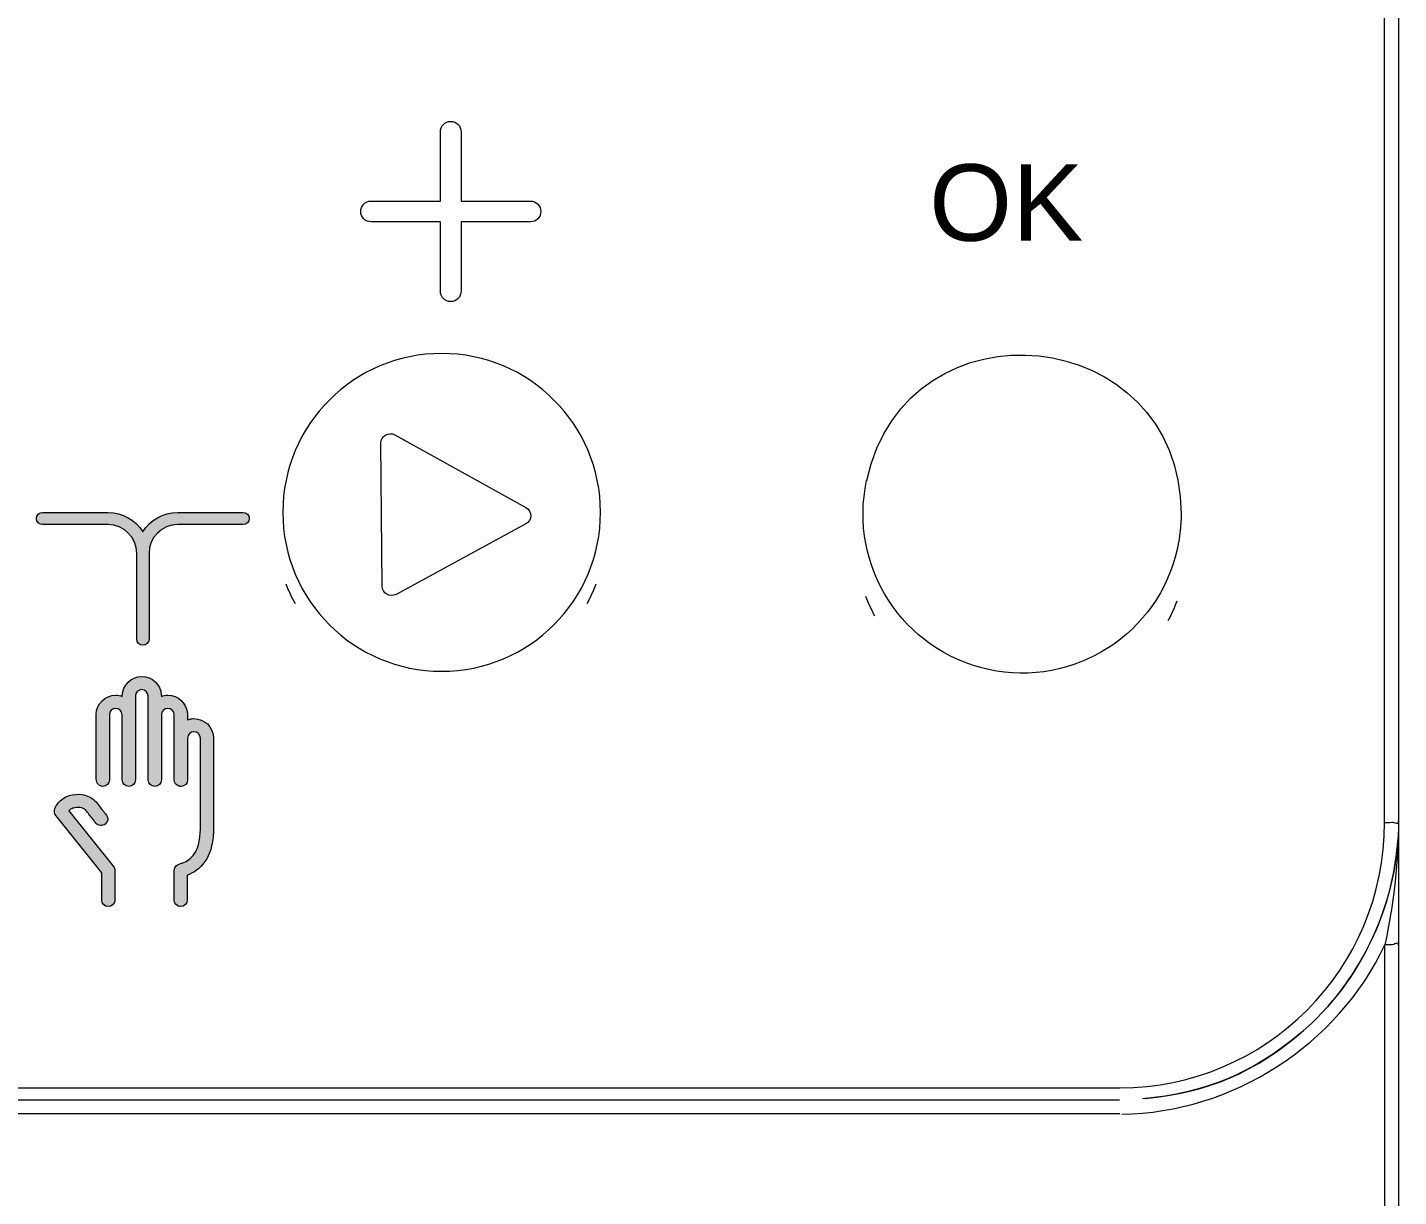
# Model space of a CAD drawing. Header units: millimetres. Extents: x 2820 to 3024, y 1658 to 1957.
# Drawn here: x 2924.59 to 2930.39, y 1875.29 to 1880.22 of the extents above; entities that cross this region are included whole.
import ezdxf

# ---------------------------------------------------------------- set-up
doc = ezdxf.new("R2010")
doc.units = ezdxf.units.MM
doc.layers.add('03_Symbole', color=250, linetype='Continuous', lineweight=15)
doc.layers.add('04_Texte', color=7, linetype='Continuous')
doc.styles.get("Standard").update_dxf_attribs({"font": 'arial.ttf'})

msp = doc.modelspace()

# ---------------------------------------------------------------- hatches: boundary and pattern name
at = {"layer": '03_Symbole'}
h = msp.add_hatch(color=0, dxfattribs=at)
h.dxf.hatch_style = 2
edge = h.paths.add_edge_path()
edge.add_spline(control_points=[(2925.1073, 1878.0023), (2925.1073, 1878.0692), (2925.1618, 1878.1235), (2925.2285, 1878.1235), (2925.2285, 1878.1235), (2925.505, 1878.1235), (2925.505, 1878.1235), (2925.5192, 1878.1235), (2925.5309, 1878.1352), (2925.5309, 1878.1495), (2925.5309, 1878.164), (2925.5192, 1878.1755), (2925.505, 1878.1755), (2925.505, 1878.1755), (2925.2285, 1878.1755), (2925.2285, 1878.1755), (2925.1666, 1878.1755), (2925.1119, 1878.1427), (2925.0813, 1878.0934), (2925.0508, 1878.1427), (2924.9961, 1878.1755), (2924.9341, 1878.1755), (2924.9341, 1878.1755), (2924.6578, 1878.1755), (2924.6578, 1878.1755), (2924.6435, 1878.1755), (2924.6319, 1878.164), (2924.6319, 1878.1495), (2924.6319, 1878.1352), (2924.6435, 1878.1235), (2924.6578, 1878.1235), (2924.6578, 1878.1235), (2924.9341, 1878.1235), (2924.9341, 1878.1235), (2925.0009, 1878.1235), (2925.0553, 1878.0692), (2925.0553, 1878.0023), (2925.0553, 1878.0023), (2925.0553, 1877.6403), (2925.0553, 1877.6403), (2925.0553, 1877.626), (2925.067, 1877.6143), (2925.0813, 1877.6143), (2925.0956, 1877.6143), (2925.1073, 1877.626), (2925.1073, 1877.6403), (2925.1073, 1877.6403), (2925.1073, 1878.0023), (2925.1073, 1878.0023)], knot_values=[0, 0, 0, 0, 1, 1, 1, 2, 2, 2, 3, 3, 3, 4, 4, 4, 5, 5, 5, 6, 6, 6, 7, 7, 7, 8, 8, 8, 9, 9, 9, 10, 10, 10, 11, 11, 11, 12, 12, 12, 13, 13, 13, 14, 14, 14, 15, 15, 15, 16, 16, 16, 16], degree=3, periodic=0)
h = msp.add_hatch(color=0, dxfattribs=at)
h.dxf.hatch_style = 2
edge = h.paths.add_edge_path()
edge.add_spline(control_points=[(2925.3803, 1876.9237), (2925.3803, 1876.9237), (2925.3803, 1876.9237), (2925.3803, 1876.9237), (2925.3803, 1876.9237), (2925.3803, 1877.2222), (2925.3803, 1877.2222), (2925.3803, 1877.2238), (2925.3801, 1877.2254), (2925.3798, 1877.227), (2925.3771, 1877.27), (2925.341, 1877.3043), (2925.2973, 1877.3043), (2925.2875, 1877.3043), (2925.2784, 1877.3023), (2925.2696, 1877.2991), (2925.2696, 1877.2991), (2925.2696, 1877.3213), (2925.2696, 1877.3213), (2925.2696, 1877.3229), (2925.2695, 1877.3244), (2925.2692, 1877.3259), (2925.2664, 1877.369), (2925.2304, 1877.4033), (2925.1867, 1877.4033), (2925.1773, 1877.4033), (2925.1683, 1877.4014), (2925.1597, 1877.3984), (2925.1597, 1877.3984), (2925.1597, 1877.4002), (2925.1597, 1877.4002), (2925.1597, 1877.4018), (2925.1596, 1877.4034), (2925.1593, 1877.405), (2925.1565, 1877.448), (2925.1205, 1877.4823), (2925.0769, 1877.4823), (2925.0318, 1877.4823), (2924.9947, 1877.4456), (2924.9942, 1877.4005), (2924.9942, 1877.4005), (2924.9942, 1877.4002), (2924.9942, 1877.4002), (2924.9942, 1877.4002), (2924.9942, 1877.3984), (2924.9942, 1877.3984), (2924.9856, 1877.4014), (2924.9765, 1877.4033), (2924.9669, 1877.4033), (2924.9219, 1877.4033), (2924.8848, 1877.3667), (2924.8843, 1877.3217), (2924.8843, 1877.3217), (2924.8843, 1877.3213), (2924.8843, 1877.3213), (2924.8843, 1877.3213), (2924.8843, 1877.0487), (2924.8843, 1877.0487), (2924.8843, 1877.0183), (2924.9108, 1877.0179), (2924.9121, 1877.0179), (2924.9274, 1877.0179), (2924.9399, 1877.0303), (2924.9399, 1877.0457), (2924.9399, 1877.0457), (2924.9399, 1877.0459), (2924.9399, 1877.0459), (2924.9399, 1877.0459), (2924.9399, 1877.3211), (2924.9399, 1877.3211), (2924.9401, 1877.3358), (2924.9523, 1877.3477), (2924.9669, 1877.3477), (2924.9816, 1877.3477), (2924.9938, 1877.3358), (2924.9939, 1877.3209), (2924.9939, 1877.3199), (2924.994, 1877.3189), (2924.9942, 1877.3179), (2924.9942, 1877.3179), (2924.9942, 1877.0962), (2924.9942, 1877.0962), (2924.9942, 1877.0962), (2924.9942, 1877.0457), (2924.9942, 1877.0457), (2924.9942, 1877.0303), (2925.0066, 1877.0179), (2925.022, 1877.0179), (2925.0373, 1877.0179), (2925.0498, 1877.0303), (2925.0498, 1877.0457), (2925.0498, 1877.0457), (2925.0498, 1877.0675), (2925.0498, 1877.0675), (2925.0498, 1877.0675), (2925.0498, 1877.0676), (2925.0498, 1877.0676), (2925.0498, 1877.0676), (2925.0498, 1877.0678), (2925.0498, 1877.0678), (2925.0498, 1877.0678), (2925.0498, 1877.4), (2925.0498, 1877.4), (2925.05, 1877.4147), (2925.0621, 1877.4267), (2925.0769, 1877.4267), (2925.0916, 1877.4267), (2925.1036, 1877.4146), (2925.1038, 1877.3999), (2925.1038, 1877.3988), (2925.1039, 1877.3978), (2925.104, 1877.3965), (2925.104, 1877.3965), (2925.104, 1877.3217), (2925.104, 1877.3217), (2925.104, 1877.3217), (2925.104, 1877.3213), (2925.104, 1877.3213), (2925.104, 1877.3213), (2925.104, 1877.2524), (2925.104, 1877.2524), (2925.104, 1877.2524), (2925.104, 1877.0676), (2925.104, 1877.0676), (2925.104, 1877.0676), (2925.1042, 1877.0676), (2925.1042, 1877.0675), (2925.1042, 1877.0675), (2925.1042, 1877.0457), (2925.1042, 1877.0457), (2925.1042, 1877.0303), (2925.1165, 1877.0179), (2925.1319, 1877.0179), (2925.1473, 1877.0179), (2925.1598, 1877.0303), (2925.1598, 1877.0457), (2925.1598, 1877.0457), (2925.1597, 1877.2981), (2925.1597, 1877.2981), (2925.1597, 1877.2981), (2925.1597, 1877.3212), (2925.1597, 1877.3212), (2925.16, 1877.3358), (2925.1721, 1877.3477), (2925.1867, 1877.3477), (2925.2014, 1877.3477), (2925.2135, 1877.3358), (2925.2137, 1877.3209), (2925.2137, 1877.3199), (2925.2138, 1877.3188), (2925.2139, 1877.3177), (2925.2139, 1877.3177), (2925.2139, 1877.0457), (2925.2139, 1877.0457), (2925.2139, 1877.0334), (2925.2222, 1877.0233), (2925.2332, 1877.0197), (2925.2346, 1877.0192), (2925.2358, 1877.0191), (2925.2373, 1877.0189), (2925.2388, 1877.0186), (2925.2401, 1877.0179), (2925.2418, 1877.0179), (2925.2419, 1877.0179), (2925.242, 1877.018), (2925.2421, 1877.018), (2925.2423, 1877.018), (2925.2425, 1877.0179), (2925.2426, 1877.0179), (2925.2578, 1877.0179), (2925.2703, 1877.0303), (2925.2703, 1877.0457), (2925.2703, 1877.0457), (2925.2703, 1877.046), (2925.2703, 1877.046), (2925.2703, 1877.046), (2925.2703, 1877.222), (2925.2703, 1877.222), (2925.2705, 1877.2367), (2925.2826, 1877.2487), (2925.2973, 1877.2487), (2925.3121, 1877.2487), (2925.3242, 1877.2366), (2925.3244, 1877.2219), (2925.3244, 1877.2208), (2925.3245, 1877.2197), (2925.3246, 1877.2186), (2925.3246, 1877.2186), (2925.3246, 1876.9237), (2925.3246, 1876.9237), (2925.3246, 1876.9237), (2925.3246, 1876.8941), (2925.3246, 1876.8941), (2925.3247, 1876.8759), (2925.3247, 1876.8572), (2925.3246, 1876.8389), (2925.3245, 1876.8206), (2925.3219, 1876.7999), (2925.3174, 1876.7789), (2925.3112, 1876.7504), (2925.2989, 1876.7283), (2925.2806, 1876.713), (2925.2738, 1876.7073), (2925.2659, 1876.7023), (2925.2572, 1876.6981), (2925.2558, 1876.6976), (2925.2531, 1876.6967), (2925.2502, 1876.6956), (2925.246, 1876.6941), (2925.2412, 1876.6923), (2925.2375, 1876.6909), (2925.2303, 1876.6882), (2925.2133, 1876.6818), (2925.2133, 1876.6622), (2925.2133, 1876.6622), (2925.2133, 1876.5385), (2925.2133, 1876.5385), (2925.2133, 1876.5233), (2925.2258, 1876.5107), (2925.2411, 1876.5107), (2925.2566, 1876.5107), (2925.2689, 1876.5233), (2925.2689, 1876.5385), (2925.2689, 1876.5385), (2925.269, 1876.6433), (2925.269, 1876.6433), (2925.2762, 1876.6459), (2925.2784, 1876.6467), (2925.2803, 1876.6476), (2925.2936, 1876.6538), (2925.3056, 1876.6614), (2925.3163, 1876.6704), (2925.3437, 1876.6934), (2925.363, 1876.7266), (2925.3717, 1876.767), (2925.3772, 1876.7918), (2925.38, 1876.8164), (2925.3803, 1876.8385), (2925.3804, 1876.857), (2925.3804, 1876.8759), (2925.3803, 1876.8942), (2925.3803, 1876.8942), (2925.3803, 1876.9237), (2925.3803, 1876.9237)], knot_values=[0, 0, 0, 0, 1, 1, 1, 2, 2, 2, 3, 3, 3, 4, 4, 4, 5, 5, 5, 6, 6, 6, 7, 7, 7, 8, 8, 8, 9, 9, 9, 10, 10, 10, 11, 11, 11, 12, 12, 12, 13, 13, 13, 14, 14, 14, 15, 15, 15, 16, 16, 16, 17, 17, 17, 18, 18, 18, 19, 19, 19, 20, 20, 20, 21, 21, 21, 22, 22, 22, 23, 23, 23, 24, 24, 24, 25, 25, 25, 26, 26, 26, 27, 27, 27, 28, 28, 28, 29, 29, 29, 30, 30, 30, 31, 31, 31, 32, 32, 32, 33, 33, 33, 34, 34, 34, 35, 35, 35, 36, 36, 36, 37, 37, 37, 38, 38, 38, 39, 39, 39, 40, 40, 40, 41, 41, 41, 42, 42, 42, 43, 43, 43, 44, 44, 44, 45, 45, 45, 46, 46, 46, 47, 47, 47, 48, 48, 48, 49, 49, 49, 50, 50, 50, 51, 51, 51, 52, 52, 52, 53, 53, 53, 54, 54, 54, 55, 55, 55, 56, 56, 56, 57, 57, 57, 58, 58, 58, 59, 59, 59, 60, 60, 60, 61, 61, 61, 62, 62, 62, 63, 63, 63, 64, 64, 64, 65, 65, 65, 66, 66, 66, 67, 67, 67, 68, 68, 68, 69, 69, 69, 70, 70, 70, 71, 71, 71, 72, 72, 72, 73, 73, 73, 74, 74, 74, 75, 75, 75, 76, 76, 76, 77, 77, 77, 78, 78, 78, 79, 79, 79, 80, 80, 80, 81, 81, 81, 81], degree=3, periodic=0)
h = msp.add_hatch(color=0, dxfattribs=at)
h.dxf.hatch_style = 2
edge = h.paths.add_edge_path()
edge.add_spline(control_points=[(2924.7684, 1876.915), (2924.7723, 1876.9196), (2924.779, 1876.9237), (2924.786, 1876.9258), (2924.7963, 1876.9288), (2924.8073, 1876.93), (2924.8155, 1876.9287), (2924.826, 1876.927), (2924.8343, 1876.9236), (2924.8391, 1876.9186), (2924.8431, 1876.9146), (2924.847, 1876.9094), (2924.851, 1876.904), (2924.851, 1876.904), (2924.8529, 1876.9014), (2924.8529, 1876.9014), (2924.8576, 1876.8951), (2924.8623, 1876.8892), (2924.867, 1876.8835), (2924.867, 1876.8835), (2924.8701, 1876.8796), (2924.8701, 1876.8796), (2924.8736, 1876.8754), (2924.8769, 1876.8712), (2924.8802, 1876.8672), (2924.8802, 1876.8672), (2924.8833, 1876.8633), (2924.8833, 1876.8633), (2924.8929, 1876.8513), (2924.9104, 1876.8494), (2924.9224, 1876.859), (2924.9344, 1876.8686), (2924.9363, 1876.886), (2924.9268, 1876.898), (2924.9268, 1876.898), (2924.9236, 1876.9019), (2924.9236, 1876.9019), (2924.9202, 1876.9061), (2924.9168, 1876.9104), (2924.9133, 1876.9146), (2924.9133, 1876.9146), (2924.9101, 1876.9185), (2924.9101, 1876.9185), (2924.9057, 1876.9241), (2924.9014, 1876.9293), (2924.8975, 1876.9347), (2924.8975, 1876.9347), (2924.8956, 1876.9371), (2924.8956, 1876.9371), (2924.8908, 1876.9435), (2924.8854, 1876.9508), (2924.8787, 1876.9576), (2924.8654, 1876.9713), (2924.8463, 1876.9802), (2924.8237, 1876.9837), (2924.8076, 1876.986), (2924.7887, 1876.9845), (2924.7706, 1876.9792), (2924.7508, 1876.9734), (2924.7332, 1876.9613), (2924.7223, 1876.9461), (2924.7223, 1876.9461), (2924.7217, 1876.9453), (2924.7217, 1876.9453), (2924.7157, 1876.9375), (2924.6979, 1876.9139), (2924.7146, 1876.8931), (2924.7146, 1876.8931), (2924.9076, 1876.653), (2924.9076, 1876.653), (2924.9076, 1876.653), (2924.9076, 1876.5385), (2924.9076, 1876.5385), (2924.9076, 1876.5232), (2924.92, 1876.5107), (2924.9354, 1876.5107), (2924.9507, 1876.5107), (2924.9632, 1876.5232), (2924.9632, 1876.5385), (2924.9632, 1876.5385), (2924.9632, 1876.6627), (2924.9632, 1876.6627), (2924.9632, 1876.669), (2924.961, 1876.6752), (2924.957, 1876.6802), (2924.957, 1876.6802), (2924.7684, 1876.915), (2924.7684, 1876.915)], knot_values=[0, 0, 0, 0, 1, 1, 1, 2, 2, 2, 3, 3, 3, 4, 4, 4, 5, 5, 5, 6, 6, 6, 7, 7, 7, 8, 8, 8, 9, 9, 9, 10, 10, 10, 11, 11, 11, 12, 12, 12, 13, 13, 13, 14, 14, 14, 15, 15, 15, 16, 16, 16, 17, 17, 17, 18, 18, 18, 19, 19, 19, 20, 20, 20, 21, 21, 21, 22, 22, 22, 23, 23, 23, 24, 24, 24, 25, 25, 25, 26, 26, 26, 27, 27, 27, 28, 28, 28, 29, 29, 29, 29], degree=3, periodic=0)

# ---------------------------------------------------------------- linework, layer by layer
at = {"layer": '03_Symbole', "color": 0, "lineweight": 0}
for points in [[(2930.3269, 1876.8657), (2930.3269, 1887.8666)], [(2930.3858, 1887.8592), (2930.3858, 1876.8731)], [(2930.3858, 1876.8658), (2930.3858, 1876.3469)], [(2930.3819, 1876.7792), (2930.3822, 1876.7825)], [(2930.3826, 1876.7864), (2930.3829, 1876.7916)], [(2930.3858, 1876.3469), (2930.3858, 1872.5002)], [(2930.1797, 1876.2085), (2930.1797, 1876.2081)], [(2918.3687, 1875.745), (2929.2076, 1875.745)], [(2918.3687, 1875.6949), (2929.2076, 1875.6949)], [(2929.2077, 1875.6351), (2918.3687, 1875.6349)]]:
    msp.add_lwpolyline(points, dxfattribs=at)
for points in [[(2928.1389, 1878.3098), (2928.3089, 1879.096), (2929.4659, 1878.9735), (2929.4669, 1878.169)], [(2929.467, 1878.169), (2929.467, 1878.12), (2929.4618, 1878.0726), (2929.4515, 1878.0248)], [(2925.7255, 1877.7885), (2925.7107, 1877.8154), (2925.698, 1877.843), (2925.687, 1877.8716)], [(2926.9949, 1877.872), (2926.9838, 1877.8433), (2926.971, 1877.8156), (2926.9563, 1877.7885)], [(2928.1737, 1877.7371), (2928.159, 1877.7641), (2928.1462, 1877.7917), (2928.1353, 1877.8204)], [(2929.4496, 1877.8006), (2929.4386, 1877.7719), (2929.4258, 1877.7441), (2929.4111, 1877.7171)], [(2929.2077, 1875.745), (2929.8265, 1875.745), (2930.3268, 1876.2474), (2930.3268, 1876.8657)], [(2930.3858, 1876.8731), (2930.3858, 1876.5334), (2930.231, 1876.1955), (2929.9712, 1875.976)], [(2930.3858, 1876.8586), (2930.3844, 1876.6856), (2930.3633, 1876.5176), (2930.3277, 1876.3488)], [(2930.3616, 1876.6381), (2930.3718, 1876.6874), (2930.3787, 1876.7367), (2930.3826, 1876.7868)], [(2930.3831, 1876.7936), (2930.3829, 1876.7915), (2930.3826, 1876.789), (2930.3826, 1876.7869)], [(2930.2073, 1876.2507), (2930.2826, 1876.3725), (2930.3325, 1876.4979), (2930.3615, 1876.6381)], [(2929.2174, 1875.6343), (2929.6825, 1875.639), (2930.131, 1875.9267), (2930.3278, 1876.3488)], [(2930.3277, 1872.4955), (2930.3278, 1873.7799), (2930.3278, 1875.0643), (2930.3278, 1876.3488)], [(2930.1146, 1876.1212), (2930.1484, 1876.1624), (2930.1792, 1876.2053), (2930.2073, 1876.2507)], [(2930.0862, 1876.088), (2930.0883, 1876.0905), (2930.0905, 1876.093), (2930.0927, 1876.0955)], [(2930.0891, 1876.0914), (2930.0977, 1876.1012), (2930.1063, 1876.1111), (2930.1145, 1876.1212)], [(2929.9712, 1875.976), (2929.7704, 1875.8062), (2929.5662, 1875.7214), (2929.3043, 1875.699)], [(2929.3165, 1875.7001), (2929.58, 1875.7252), (2929.7842, 1875.8126), (2929.9838, 1875.9867)], [(2929.9774, 1875.9812), (2929.9791, 1875.9826), (2929.9806, 1875.984), (2929.9823, 1875.9854)]]:
    msp.add_open_spline(points, degree=3, dxfattribs=at)
for points, knots in [([(2927.0146, 1878.1754), (2927.0146, 1877.8049), (2926.7141, 1877.5044), (2926.3436, 1877.5044), (2925.9729, 1877.5044), (2925.6725, 1877.8049), (2925.6725, 1878.1754), (2925.6725, 1878.5461), (2925.9729, 1878.8465), (2926.3436, 1878.8465), (2926.7141, 1878.8465), (2927.0146, 1878.5461), (2927.0146, 1878.1754)], [0, 0, 0, 0, 1, 1, 1, 2, 2, 2, 3, 3, 3, 4, 4, 4, 4]), ([(2927.0146, 1878.1754), (2927.0146, 1877.8049), (2926.7141, 1877.5044), (2926.3436, 1877.5044), (2925.9729, 1877.5044), (2925.6725, 1877.8049), (2925.6725, 1878.1754), (2925.6725, 1878.5461), (2925.9729, 1878.8465), (2926.3436, 1878.8465), (2926.7141, 1878.8465), (2927.0146, 1878.5461), (2927.0146, 1878.1754)], [0, 0, 0, 0, 1, 1, 1, 2, 2, 2, 3, 3, 3, 4, 4, 4, 4]), ([(2926.1507, 1877.8289), (2926.1507, 1877.8289), (2926.6991, 1878.1265), (2926.6991, 1878.1265), (2926.7266, 1878.1413), (2926.7268, 1878.1808), (2926.6994, 1878.1958), (2926.6994, 1878.1958), (2926.1455, 1878.5025), (2926.1455, 1878.5025), (2926.1191, 1878.5173), (2926.0867, 1878.498), (2926.087, 1878.4676), (2926.087, 1878.4676), (2926.0923, 1877.8634), (2926.0923, 1877.8634), (2926.0925, 1877.8336), (2926.1245, 1877.8147), (2926.1507, 1877.8289)], [0, 0, 0, 0, 1, 1, 1, 2, 2, 2, 3, 3, 3, 4, 4, 4, 5, 5, 5, 6, 6, 6, 6]), ([(2929.4515, 1878.0248), (2929.3729, 1877.6627), (2929.015, 1877.4327), (2928.6529, 1877.5116), (2928.2907, 1877.5904), (2928.0605, 1877.9473), (2928.1388, 1878.3098)], [0, 0, 0, 0, 1, 1, 1, 2, 2, 2, 2]), ([(2925.1073, 1878.0023), (2925.1073, 1878.0692), (2925.1618, 1878.1235), (2925.2285, 1878.1235), (2925.2285, 1878.1235), (2925.505, 1878.1235), (2925.505, 1878.1235), (2925.5192, 1878.1235), (2925.5309, 1878.1352), (2925.5309, 1878.1495), (2925.5309, 1878.164), (2925.5192, 1878.1755), (2925.505, 1878.1755), (2925.505, 1878.1755), (2925.2285, 1878.1755), (2925.2285, 1878.1755), (2925.1666, 1878.1755), (2925.1119, 1878.1427), (2925.0813, 1878.0934), (2925.0508, 1878.1427), (2924.9961, 1878.1755), (2924.9341, 1878.1755), (2924.9341, 1878.1755), (2924.6578, 1878.1755), (2924.6578, 1878.1755), (2924.6435, 1878.1755), (2924.6319, 1878.164), (2924.6319, 1878.1495), (2924.6319, 1878.1352), (2924.6435, 1878.1235), (2924.6578, 1878.1235), (2924.6578, 1878.1235), (2924.9341, 1878.1235), (2924.9341, 1878.1235), (2925.0009, 1878.1235), (2925.0553, 1878.0692), (2925.0553, 1878.0023), (2925.0553, 1878.0023), (2925.0553, 1877.6403), (2925.0553, 1877.6403), (2925.0553, 1877.626), (2925.067, 1877.6143), (2925.0813, 1877.6143), (2925.0956, 1877.6143), (2925.1073, 1877.626), (2925.1073, 1877.6403), (2925.1073, 1877.6403), (2925.1073, 1878.0023), (2925.1073, 1878.0023)], [0, 0, 0, 0, 1, 1, 1, 2, 2, 2, 3, 3, 3, 4, 4, 4, 5, 5, 5, 6, 6, 6, 7, 7, 7, 8, 8, 8, 9, 9, 9, 10, 10, 10, 11, 11, 11, 12, 12, 12, 13, 13, 13, 14, 14, 14, 15, 15, 15, 16, 16, 16, 16]), ([(2925.3803, 1876.9237), (2925.3803, 1876.9237), (2925.3803, 1876.9237), (2925.3803, 1876.9237), (2925.3803, 1876.9237), (2925.3803, 1877.2222), (2925.3803, 1877.2222), (2925.3803, 1877.2238), (2925.3801, 1877.2254), (2925.3798, 1877.227), (2925.3771, 1877.27), (2925.341, 1877.3043), (2925.2973, 1877.3043), (2925.2875, 1877.3043), (2925.2784, 1877.3023), (2925.2696, 1877.2991), (2925.2696, 1877.2991), (2925.2696, 1877.3213), (2925.2696, 1877.3213), (2925.2696, 1877.3229), (2925.2695, 1877.3244), (2925.2692, 1877.3259), (2925.2664, 1877.369), (2925.2304, 1877.4033), (2925.1867, 1877.4033), (2925.1773, 1877.4033), (2925.1683, 1877.4014), (2925.1597, 1877.3984), (2925.1597, 1877.3984), (2925.1597, 1877.4002), (2925.1597, 1877.4002), (2925.1597, 1877.4018), (2925.1596, 1877.4034), (2925.1593, 1877.405), (2925.1565, 1877.448), (2925.1205, 1877.4823), (2925.0769, 1877.4823), (2925.0318, 1877.4823), (2924.9947, 1877.4456), (2924.9942, 1877.4005), (2924.9942, 1877.4005), (2924.9942, 1877.4002), (2924.9942, 1877.4002), (2924.9942, 1877.4002), (2924.9942, 1877.3984), (2924.9942, 1877.3984), (2924.9856, 1877.4014), (2924.9765, 1877.4033), (2924.9669, 1877.4033), (2924.9219, 1877.4033), (2924.8848, 1877.3667), (2924.8843, 1877.3217), (2924.8843, 1877.3217), (2924.8843, 1877.3213), (2924.8843, 1877.3213), (2924.8843, 1877.3213), (2924.8843, 1877.0487), (2924.8843, 1877.0487), (2924.8843, 1877.0183), (2924.9108, 1877.0179), (2924.9121, 1877.0179), (2924.9274, 1877.0179), (2924.9399, 1877.0303), (2924.9399, 1877.0457), (2924.9399, 1877.0457), (2924.9399, 1877.0459), (2924.9399, 1877.0459), (2924.9399, 1877.0459), (2924.9399, 1877.3211), (2924.9399, 1877.3211), (2924.9401, 1877.3358), (2924.9523, 1877.3477), (2924.9669, 1877.3477), (2924.9816, 1877.3477), (2924.9938, 1877.3358), (2924.9939, 1877.3209), (2924.9939, 1877.3199), (2924.994, 1877.3189), (2924.9942, 1877.3179), (2924.9942, 1877.3179), (2924.9942, 1877.0962), (2924.9942, 1877.0962), (2924.9942, 1877.0962), (2924.9942, 1877.0457), (2924.9942, 1877.0457), (2924.9942, 1877.0303), (2925.0066, 1877.0179), (2925.022, 1877.0179), (2925.0373, 1877.0179), (2925.0498, 1877.0303), (2925.0498, 1877.0457), (2925.0498, 1877.0457), (2925.0498, 1877.0675), (2925.0498, 1877.0675), (2925.0498, 1877.0675), (2925.0498, 1877.0676), (2925.0498, 1877.0676), (2925.0498, 1877.0676), (2925.0498, 1877.0678), (2925.0498, 1877.0678), (2925.0498, 1877.0678), (2925.0498, 1877.4), (2925.0498, 1877.4), (2925.05, 1877.4147), (2925.0621, 1877.4267), (2925.0769, 1877.4267), (2925.0916, 1877.4267), (2925.1036, 1877.4146), (2925.1038, 1877.3999), (2925.1038, 1877.3988), (2925.1039, 1877.3978), (2925.104, 1877.3965), (2925.104, 1877.3965), (2925.104, 1877.3217), (2925.104, 1877.3217), (2925.104, 1877.3217), (2925.104, 1877.3213), (2925.104, 1877.3213), (2925.104, 1877.3213), (2925.104, 1877.2524), (2925.104, 1877.2524), (2925.104, 1877.2524), (2925.104, 1877.0676), (2925.104, 1877.0676), (2925.104, 1877.0676), (2925.1042, 1877.0676), (2925.1042, 1877.0675), (2925.1042, 1877.0675), (2925.1042, 1877.0457), (2925.1042, 1877.0457), (2925.1042, 1877.0303), (2925.1165, 1877.0179), (2925.1319, 1877.0179), (2925.1473, 1877.0179), (2925.1598, 1877.0303), (2925.1598, 1877.0457), (2925.1598, 1877.0457), (2925.1597, 1877.2981), (2925.1597, 1877.2981), (2925.1597, 1877.2981), (2925.1597, 1877.3212), (2925.1597, 1877.3212), (2925.16, 1877.3358), (2925.1721, 1877.3477), (2925.1867, 1877.3477), (2925.2014, 1877.3477), (2925.2135, 1877.3358), (2925.2137, 1877.3209), (2925.2137, 1877.3199), (2925.2138, 1877.3188), (2925.2139, 1877.3177), (2925.2139, 1877.3177), (2925.2139, 1877.0457), (2925.2139, 1877.0457), (2925.2139, 1877.0334), (2925.2222, 1877.0233), (2925.2332, 1877.0197), (2925.2346, 1877.0192), (2925.2358, 1877.0191), (2925.2373, 1877.0189), (2925.2388, 1877.0186), (2925.2401, 1877.0179), (2925.2418, 1877.0179), (2925.2419, 1877.0179), (2925.242, 1877.018), (2925.2421, 1877.018), (2925.2423, 1877.018), (2925.2425, 1877.0179), (2925.2426, 1877.0179), (2925.2578, 1877.0179), (2925.2703, 1877.0303), (2925.2703, 1877.0457), (2925.2703, 1877.0457), (2925.2703, 1877.046), (2925.2703, 1877.046), (2925.2703, 1877.046), (2925.2703, 1877.222), (2925.2703, 1877.222), (2925.2705, 1877.2367), (2925.2826, 1877.2487), (2925.2973, 1877.2487), (2925.3121, 1877.2487), (2925.3242, 1877.2366), (2925.3244, 1877.2219), (2925.3244, 1877.2208), (2925.3245, 1877.2197), (2925.3246, 1877.2186), (2925.3246, 1877.2186), (2925.3246, 1876.9237), (2925.3246, 1876.9237), (2925.3246, 1876.9237), (2925.3246, 1876.8941), (2925.3246, 1876.8941), (2925.3247, 1876.8759), (2925.3247, 1876.8572), (2925.3246, 1876.8389), (2925.3245, 1876.8206), (2925.3219, 1876.7999), (2925.3174, 1876.7789), (2925.3112, 1876.7504), (2925.2989, 1876.7283), (2925.2806, 1876.713), (2925.2738, 1876.7073), (2925.2659, 1876.7023), (2925.2572, 1876.6981), (2925.2558, 1876.6976), (2925.2531, 1876.6967), (2925.2502, 1876.6956), (2925.246, 1876.6941), (2925.2412, 1876.6923), (2925.2375, 1876.6909), (2925.2303, 1876.6882), (2925.2133, 1876.6818), (2925.2133, 1876.6622), (2925.2133, 1876.6622), (2925.2133, 1876.5385), (2925.2133, 1876.5385), (2925.2133, 1876.5233), (2925.2258, 1876.5107), (2925.2411, 1876.5107), (2925.2566, 1876.5107), (2925.2689, 1876.5233), (2925.2689, 1876.5385), (2925.2689, 1876.5385), (2925.269, 1876.6433), (2925.269, 1876.6433), (2925.2762, 1876.6459), (2925.2784, 1876.6467), (2925.2803, 1876.6476), (2925.2936, 1876.6538), (2925.3056, 1876.6614), (2925.3163, 1876.6704), (2925.3437, 1876.6934), (2925.363, 1876.7266), (2925.3717, 1876.767), (2925.3772, 1876.7918), (2925.38, 1876.8164), (2925.3803, 1876.8385), (2925.3804, 1876.857), (2925.3804, 1876.8759), (2925.3803, 1876.8942), (2925.3803, 1876.8942), (2925.3803, 1876.9237), (2925.3803, 1876.9237)], [0, 0, 0, 0, 1, 1, 1, 2, 2, 2, 3, 3, 3, 4, 4, 4, 5, 5, 5, 6, 6, 6, 7, 7, 7, 8, 8, 8, 9, 9, 9, 10, 10, 10, 11, 11, 11, 12, 12, 12, 13, 13, 13, 14, 14, 14, 15, 15, 15, 16, 16, 16, 17, 17, 17, 18, 18, 18, 19, 19, 19, 20, 20, 20, 21, 21, 21, 22, 22, 22, 23, 23, 23, 24, 24, 24, 25, 25, 25, 26, 26, 26, 27, 27, 27, 28, 28, 28, 29, 29, 29, 30, 30, 30, 31, 31, 31, 32, 32, 32, 33, 33, 33, 34, 34, 34, 35, 35, 35, 36, 36, 36, 37, 37, 37, 38, 38, 38, 39, 39, 39, 40, 40, 40, 41, 41, 41, 42, 42, 42, 43, 43, 43, 44, 44, 44, 45, 45, 45, 46, 46, 46, 47, 47, 47, 48, 48, 48, 49, 49, 49, 50, 50, 50, 51, 51, 51, 52, 52, 52, 53, 53, 53, 54, 54, 54, 55, 55, 55, 56, 56, 56, 57, 57, 57, 58, 58, 58, 59, 59, 59, 60, 60, 60, 61, 61, 61, 62, 62, 62, 63, 63, 63, 64, 64, 64, 65, 65, 65, 66, 66, 66, 67, 67, 67, 68, 68, 68, 69, 69, 69, 70, 70, 70, 71, 71, 71, 72, 72, 72, 73, 73, 73, 74, 74, 74, 75, 75, 75, 76, 76, 76, 77, 77, 77, 78, 78, 78, 79, 79, 79, 80, 80, 80, 81, 81, 81, 81]), ([(2924.7684, 1876.915), (2924.7723, 1876.9196), (2924.779, 1876.9237), (2924.786, 1876.9258), (2924.7963, 1876.9288), (2924.8073, 1876.93), (2924.8155, 1876.9287), (2924.826, 1876.927), (2924.8343, 1876.9236), (2924.8391, 1876.9186), (2924.8431, 1876.9146), (2924.847, 1876.9094), (2924.851, 1876.904), (2924.851, 1876.904), (2924.8529, 1876.9014), (2924.8529, 1876.9014), (2924.8576, 1876.8951), (2924.8623, 1876.8892), (2924.867, 1876.8835), (2924.867, 1876.8835), (2924.8701, 1876.8796), (2924.8701, 1876.8796), (2924.8736, 1876.8754), (2924.8769, 1876.8712), (2924.8802, 1876.8672), (2924.8802, 1876.8672), (2924.8833, 1876.8633), (2924.8833, 1876.8633), (2924.8929, 1876.8513), (2924.9104, 1876.8494), (2924.9224, 1876.859), (2924.9344, 1876.8686), (2924.9363, 1876.886), (2924.9268, 1876.898), (2924.9268, 1876.898), (2924.9236, 1876.9019), (2924.9236, 1876.9019), (2924.9202, 1876.9061), (2924.9168, 1876.9104), (2924.9133, 1876.9146), (2924.9133, 1876.9146), (2924.9101, 1876.9185), (2924.9101, 1876.9185), (2924.9057, 1876.9241), (2924.9014, 1876.9293), (2924.8975, 1876.9347), (2924.8975, 1876.9347), (2924.8956, 1876.9371), (2924.8956, 1876.9371), (2924.8908, 1876.9435), (2924.8854, 1876.9508), (2924.8787, 1876.9576), (2924.8654, 1876.9713), (2924.8463, 1876.9802), (2924.8237, 1876.9837), (2924.8076, 1876.986), (2924.7887, 1876.9845), (2924.7706, 1876.9792), (2924.7508, 1876.9734), (2924.7332, 1876.9613), (2924.7223, 1876.9461), (2924.7223, 1876.9461), (2924.7217, 1876.9453), (2924.7217, 1876.9453), (2924.7157, 1876.9375), (2924.6979, 1876.9139), (2924.7146, 1876.8931), (2924.7146, 1876.8931), (2924.9076, 1876.653), (2924.9076, 1876.653), (2924.9076, 1876.653), (2924.9076, 1876.5385), (2924.9076, 1876.5385), (2924.9076, 1876.5232), (2924.92, 1876.5107), (2924.9354, 1876.5107), (2924.9507, 1876.5107), (2924.9632, 1876.5232), (2924.9632, 1876.5385), (2924.9632, 1876.5385), (2924.9632, 1876.6627), (2924.9632, 1876.6627), (2924.9632, 1876.669), (2924.961, 1876.6752), (2924.957, 1876.6802), (2924.957, 1876.6802), (2924.7684, 1876.915), (2924.7684, 1876.915)], [0, 0, 0, 0, 1, 1, 1, 2, 2, 2, 3, 3, 3, 4, 4, 4, 5, 5, 5, 6, 6, 6, 7, 7, 7, 8, 8, 8, 9, 9, 9, 10, 10, 10, 11, 11, 11, 12, 12, 12, 13, 13, 13, 14, 14, 14, 15, 15, 15, 16, 16, 16, 17, 17, 17, 18, 18, 18, 19, 19, 19, 20, 20, 20, 21, 21, 21, 22, 22, 22, 23, 23, 23, 24, 24, 24, 25, 25, 25, 26, 26, 26, 27, 27, 27, 28, 28, 28, 29, 29, 29, 29]), ([(2930.3269, 1876.8657), (2930.337, 1876.8657), (2930.3469, 1876.866), (2930.3571, 1876.8668), (2930.367, 1876.8676), (2930.3858, 1876.8538), (2930.3857, 1876.8731)], [0, 0, 0, 0, 1, 1, 1, 2, 2, 2, 2]), ([(2930.3858, 1876.3469), (2930.3845, 1876.3662), (2930.3664, 1876.3484), (2930.3569, 1876.3485), (2930.3471, 1876.3488), (2930.3373, 1876.3488), (2930.3277, 1876.3488)], [0, 0, 0, 0, 1, 1, 1, 2, 2, 2, 2])]:
    msp.add_open_spline(points, degree=3, knots=knots, dxfattribs=at)
at = {"layer": '04_Texte', "color": 0, "lineweight": 0}
msp.add_open_spline([(2926.7186, 1879.4899), (2926.7186, 1879.4899), (2926.4257, 1879.4899), (2926.4257, 1879.4899), (2926.4257, 1879.4899), (2926.4257, 1879.7828), (2926.4257, 1879.7828), (2926.4257, 1879.807), (2926.406, 1879.8266), (2926.3819, 1879.8266), (2926.3576, 1879.8266), (2926.338, 1879.807), (2926.338, 1879.7828), (2926.338, 1879.7828), (2926.338, 1879.4899), (2926.338, 1879.4899), (2926.338, 1879.4899), (2926.0453, 1879.4899), (2926.0453, 1879.4899), (2926.0211, 1879.4899), (2926.0015, 1879.4703), (2926.0015, 1879.4461), (2926.0015, 1879.4219), (2926.0211, 1879.4023), (2926.0453, 1879.4023), (2926.0453, 1879.4023), (2926.338, 1879.4023), (2926.338, 1879.4023), (2926.338, 1879.4023), (2926.338, 1879.1095), (2926.338, 1879.1095), (2926.338, 1879.0852), (2926.3576, 1879.0657), (2926.3819, 1879.0657), (2926.406, 1879.0657), (2926.4257, 1879.0852), (2926.4257, 1879.1095), (2926.4257, 1879.1095), (2926.4257, 1879.4023), (2926.4257, 1879.4023), (2926.4257, 1879.4023), (2926.7186, 1879.4023), (2926.7186, 1879.4023), (2926.7427, 1879.4023), (2926.7624, 1879.4219), (2926.7624, 1879.4461), (2926.7624, 1879.4703), (2926.7427, 1879.4899), (2926.7186, 1879.4899)], degree=3, knots=[0, 0, 0, 0, 1, 1, 1, 2, 2, 2, 3, 3, 3, 4, 4, 4, 5, 5, 5, 6, 6, 6, 7, 7, 7, 8, 8, 8, 9, 9, 9, 10, 10, 10, 11, 11, 11, 12, 12, 12, 13, 13, 13, 14, 14, 14, 15, 15, 15, 16, 16, 16, 16], dxfattribs=at)
at = {"layer": '04_Texte', "color": 0, "lineweight": 5}
msp.add_open_spline([(2926.1507, 1877.8289), (2926.1507, 1877.8289), (2926.6991, 1878.1265), (2926.6991, 1878.1265), (2926.7266, 1878.1413), (2926.7268, 1878.1808), (2926.6994, 1878.1958), (2926.6994, 1878.1958), (2926.1455, 1878.5025), (2926.1455, 1878.5025), (2926.1191, 1878.5173), (2926.0867, 1878.498), (2926.087, 1878.4676), (2926.087, 1878.4676), (2926.0923, 1877.8634), (2926.0923, 1877.8634), (2926.0925, 1877.8336), (2926.1245, 1877.8147), (2926.1507, 1877.8289)], degree=3, knots=[0, 0, 0, 0, 1, 1, 1, 2, 2, 2, 3, 3, 3, 4, 4, 4, 5, 5, 5, 6, 6, 6, 6], dxfattribs=at)

# ---------------------------------------------------------------- texts
at = {"layer": '04_Texte', "insert": (2928.4026, 1879.6454), "char_height": 0.32287, "attachment_point": 1}
msp.add_mtext_dynamic_manual_height_columns('OK', width=0.322872, gutter_width=1.6144, heights=[0], dxfattribs=at)

doc.saveas('drawing.dxf')
